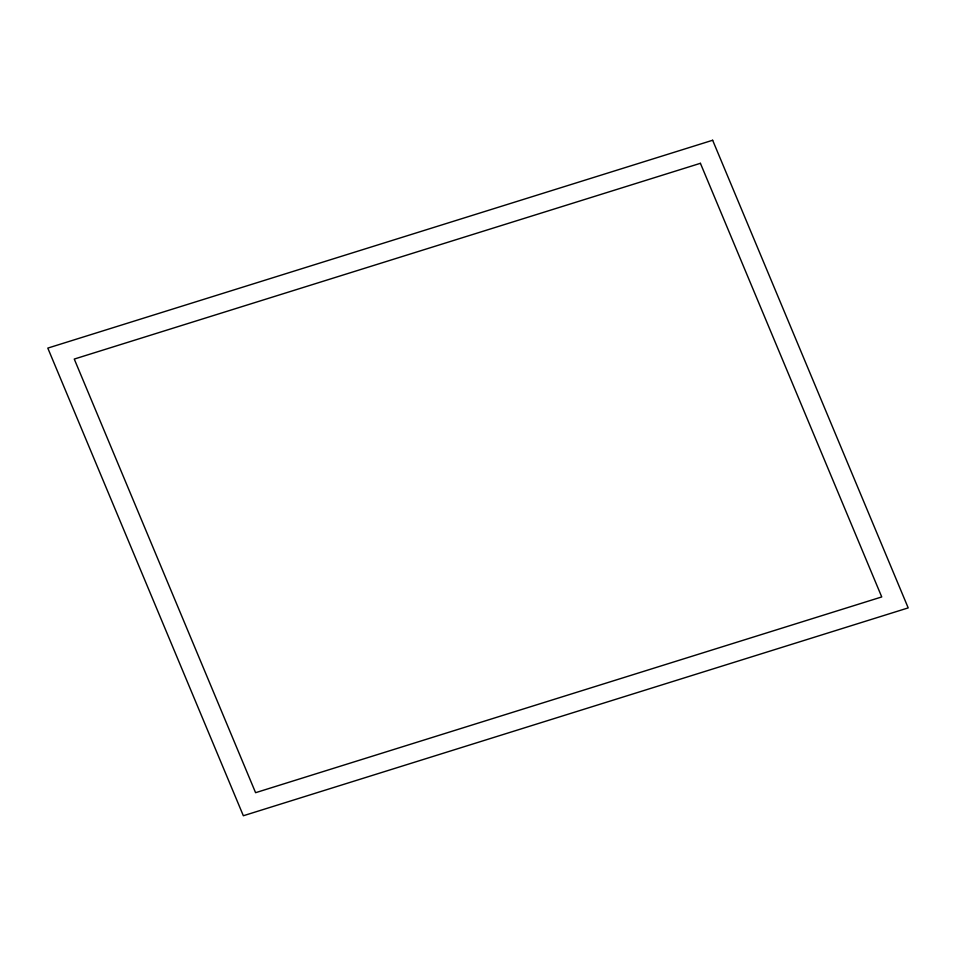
<?xml version="1.0" encoding="UTF-8"?>
<svg xmlns="http://www.w3.org/2000/svg" width="956" height="956" viewBox="0 0 956 956"><rect width="100%" height="100%" fill="white"/><g stroke="black" fill="none" stroke-linecap="round" stroke-linejoin="round"><path stroke-width="1.43" d="M712.65 140.257L47.8 348.104L243.35 815.743L908.2 607.897L712.65 140.257M700.413 163.309L74.257 359.062L255.587 792.691L881.743 596.938L700.413 163.309"/></g></svg>
